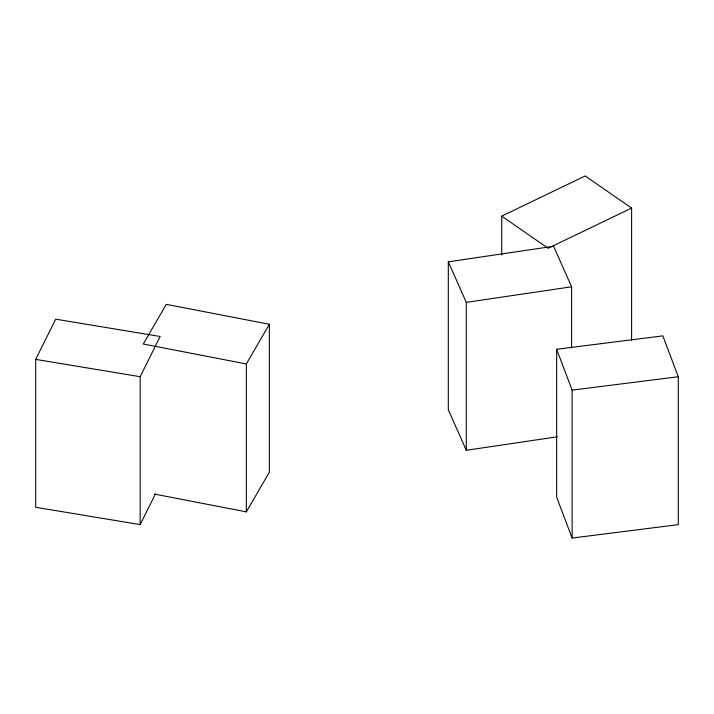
<?xml version="1.0" encoding="UTF-8"?>
<svg xmlns="http://www.w3.org/2000/svg" width="714" height="714" viewBox="0 0 714 714"><rect width="100%" height="100%" fill="white"/><g stroke="black" fill="none" stroke-linecap="round" stroke-linejoin="round"><path stroke-width="1.07" d="M35.7 359.383L55.701 319.176L160.168 336.49L140.167 376.706L140.167 524.611L35.7 507.288L35.7 359.383L140.167 376.706M140.167 524.611L155.286 494.204M246.339 363.953L269.356 324.281L166.291 304.351L143.282 344.023L246.339 363.953L246.339 511.858L154.126 494.026M246.339 511.858L269.356 472.195L269.356 324.281M501.728 255.05L501.728 216.128L585.221 175.956L631.604 208.095L631.604 340.435M631.604 208.095L548.111 248.267L501.728 216.128M557.331 436.807L466.296 450.275L448.312 409.747L448.312 261.842L553.6 246.268L571.584 286.787L571.584 347.959M448.312 261.842L466.296 302.37L571.584 286.787M556.643 349.271L662.824 335.866L678.3 376.733L678.3 524.647L572.119 538.044L556.643 497.176L556.643 349.271L572.119 390.139L572.119 538.044M572.119 390.139L678.3 376.733M466.296 302.37L466.296 450.275"/></g></svg>
